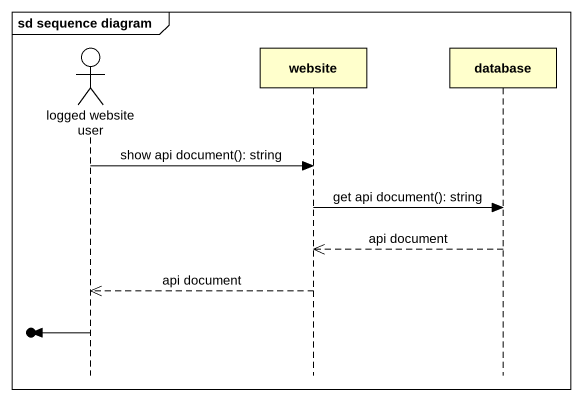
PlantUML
@startuml
mainframe sd sequence diagram
hide footbox
actor "logged website user" as logged_website_user
participant website
participant "database" as database_

logged_website_user -> website : show api document(): string
website -> database_ : get api document(): string
database_ -->> website : api document
website -->> logged_website_user : api document
[o<- logged_website_user
@enduml
